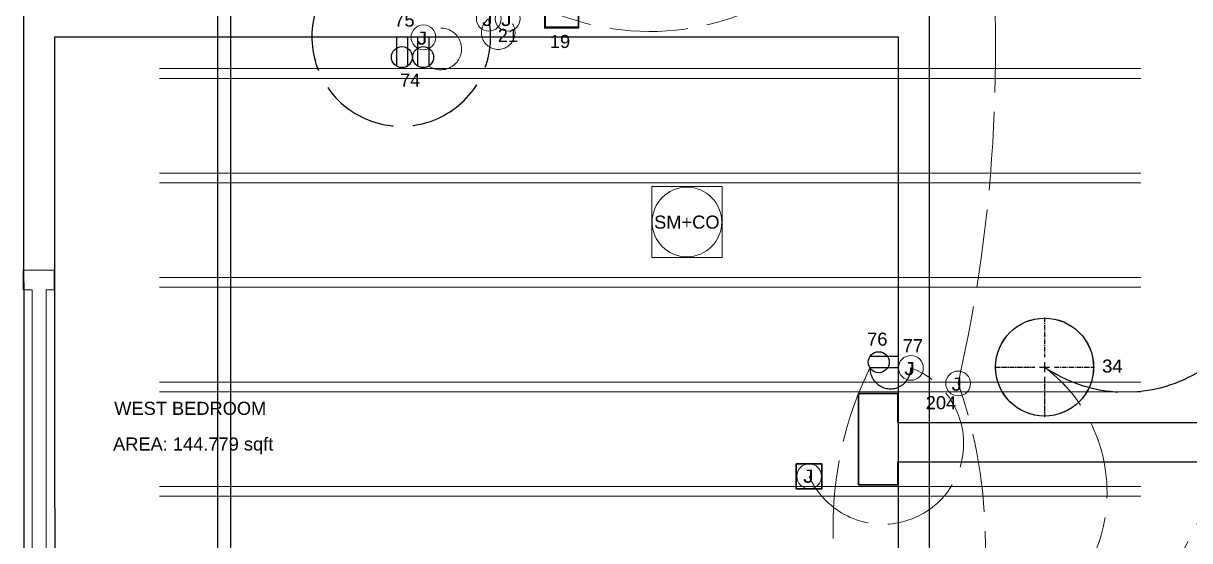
# Model space of a CAD drawing. Header units: inches. Extents: x 26 to 544, y -597 to 369.
# Drawn here: x 35.2 to 213.8, y -303.6 to -224.4 of the extents above; entities that cross this region are included whole.
import ezdxf

# ---------------------------------------------------------------- set-up
doc = ezdxf.new("R2010")
doc.units = ezdxf.units.IN
doc.header["$MEASUREMENT"] = 0
doc.linetypes.add('ACAD_ISO02W100', pattern=[15, 12, -3])
doc.linetypes.add('CENTER2', pattern=[1.125, 0.75, -0.125, 0.125, -0.125])
doc.layers.get('0').update_dxf_attribs({"color": 1, "lineweight": 9})
for name, color, linetype, lineweight in [('00-page-edge', 7, 'Continuous', 9), ('A201-Floorplan-2nd-floor', 7, 'Continuous', 9), ('A201-Text', 7, 'Continuous', 9), ('E201-Electrical-2nd-floor', 7, 'Continuous', 9), ('E301-Electrical-attic', 7, 'Continuous', 9), ('F101-Fire-and-CO-1st-floor', 7, 'Continuous', 9), ('L1-Ceiling-Joists', 7, 'Continuous', 9), ('M101-HVAC-1st-floor', 7, 'Continuous', 9), ('M103-Plumbing', 7, 'Continuous', 9)]:
    doc.layers.add(name, color=color, linetype=linetype, lineweight=lineweight)
doc.styles.add('Reg', font='Courier New.ttf', dxfattribs={"height": 1})
doc.styles.get("Standard").update_dxf_attribs({"font": 'Arial.ttf', "height": 2})

# ---------------------------------------------------------------- blocks, each defined once
blk = doc.blocks.new('L2-34')
at = {"layer": 'E301-Electrical-attic', "linetype": 'CENTER2', "lineweight": -3}
for p, q in [((0, 7.62), (0, 1.5)), ((-7.62, 0), (-1.5, 0)), ((1.5, 0), (7.62, 0)), ((0, -1.5), (0, -7.62))]:
    blk.add_line(p, q, dxfattribs=at)
at = {"layer": 'E301-Electrical-attic', "linetype": 'Continuous', "lineweight": -3}
for p, q in [((-0.75, 0), (0.75, 0)), ((0, 0.75), (0, -0.75))]:
    blk.add_line(p, q, dxfattribs=at)
at = {"layer": 'E301-Electrical-attic', "lineweight": -3}
blk.add_circle((0, 0), 7.5, dxfattribs=at)
blk = doc.blocks.new('L3-j-box-204')
at = {"layer": 'E301-Electrical-attic'}
blk.add_circle((0, 0), 1.9, dxfattribs=at)
at = {"layer": 'E301-Electrical-attic', "lineweight": 5, "style": 'Reg'}
blk.add_text('J', height=2, dxfattribs=at).set_placement((-1.25, -1.11))
blk = doc.blocks.new('L1-Ceiling-Smoke+CO-225')
at = {"layer": 'F101-Fire-and-CO-1st-floor', "lineweight": 5}
for p, q in [((-5.38, -5.42, -93), (-5.38, 5.42, -93)), ((-5.38, 5.42, -93), (5.38, 5.42, -93)), ((5.38, 5.42, -93), (5.38, -5.42, -93)), ((5.38, -5.42, -93), (-5.38, -5.42, -93))]:
    blk.add_line(p, q, dxfattribs=at)
blk.add_circle((0, 0, -93), 5.33, dxfattribs=at)
blk.add_text('SM+CO', height=2, dxfattribs=at).set_placement((-5.02, -1.01, -93))
blk = doc.blocks.new('L2-j-box-22')
at = {"layer": 'E201-Electrical-2nd-floor'}
blk.add_circle((0, -1.9), 1.9, dxfattribs=at)
at = {"layer": 'E201-Electrical-2nd-floor', "lineweight": 5, "style": 'Reg'}
blk.add_text('J', height=2, dxfattribs=at).set_placement((-1.25, -3.01))
blk = doc.blocks.new('L2-j-box-21')
at = {"layer": 'E201-Electrical-2nd-floor'}
blk.add_circle((0, -1.9), 1.9, dxfattribs=at)
at = {"layer": 'E201-Electrical-2nd-floor', "lineweight": 5, "style": 'Reg'}
blk.add_text('J', height=2, dxfattribs=at).set_placement((-1.25, -3.01))
blk = doc.blocks.new('L2-ceiling-led-34')
at = {"layer": 'E201-Electrical-2nd-floor', "linetype": 'CENTER2', "lineweight": -3}
for p, q in [((0, 7.62, -94.12), (0, 1.5, -94.12)), ((-7.62, 0, -94.12), (-1.5, 0, -94.12)), ((1.5, 0, -94.12), (7.62, 0, -94.12)), ((0, -1.5, -94.12), (0, -7.62, -94.12))]:
    blk.add_line(p, q, dxfattribs=at)
at = {"layer": 'E201-Electrical-2nd-floor', "linetype": 'Continuous', "lineweight": -3}
for p, q in [((-0.75, 0, -94.12), (0.75, 0, -94.12)), ((0, 0.75, -94.12), (0, -0.75, -94.12))]:
    blk.add_line(p, q, dxfattribs=at)
at = {"layer": 'E201-Electrical-2nd-floor', "lineweight": -3}
blk.add_circle((0, 0, -94.12), 7.5, dxfattribs=at)
blk = doc.blocks.new('L2-j-box-77')
at = {"layer": 'E201-Electrical-2nd-floor'}
blk.add_circle((1.9, 0, -8), 1.9, dxfattribs=at)
at = {"layer": 'E201-Electrical-2nd-floor', "lineweight": 5, "style": 'Reg'}
blk.add_text('J', height=2, dxfattribs=at).set_placement((0.65, -1.11, -8))
blk = doc.blocks.new('L2-duplex-76')
at = {"layer": 'E201-Electrical-2nd-floor', "lineweight": -3}
for p, q in [((0, 1.73, -17.88), (-4.39, 1.73, -17.88)), ((0, 0, -17.88), (-4.38, 0, -17.88))]:
    blk.add_line(p, q, dxfattribs=at)
blk.add_circle((-3.03, 0.87, -17.88), 1.61, dxfattribs=at)
blk = doc.blocks.new('L1-126')
at = {"layer": 'E201-Electrical-2nd-floor', "lineweight": 30}
for p, q in [((-1.98, -1.95), (-1.98, 1.9)), ((-1.98, 1.9), (0, 1.9)), ((0, 1.9), (1.93, 1.9)), ((1.93, 1.9), (1.93, -1.95)), ((1.93, -1.95), (-1.98, -1.95))]:
    blk.add_line(p, q, dxfattribs=at)
at = {"layer": 'E201-Electrical-2nd-floor'}
blk.add_circle((0, 0), 1.9, dxfattribs=at)
at = {"layer": 'E201-Electrical-2nd-floor', "lineweight": 5, "style": 'Reg'}
blk.add_text('J', height=2, dxfattribs=at).set_placement((-1.16, -0.99))
blk = doc.blocks.new('L2-west-bedroom-window')
at = {"layer": 'A201-Floorplan-2nd-floor'}
for p, q in [((-4.75, 70.4), (-0.02, 70.4)), ((-3.45, 67.4), (-4.75, 67.4)), ((-3.45, 67.4), (-3.45, 3)), ((-0.02, 67.4), (-1.3, 67.4)), ((-1.3, 67.4), (-1.3, 3)), ((-4.75, 3), (-3.45, 3)), ((-1.3, 3), (0, 3)), ((0, 3), (0, 0)), ((0, 0), (-4.75, 0))]:
    blk.add_line(p, q, dxfattribs=at)
at = {"layer": 'A201-Floorplan-2nd-floor', "lineweight": 30}
for p, q in [((-4.75, 70.4), (-4.75, 67.4)), ((-0.02, 70.4), (-0.02, 67.4)), ((-4.75, 3), (-4.75, 0))]:
    blk.add_line(p, q, dxfattribs=at)
blk = doc.blocks.new('new-2nd-floor-plan-with-electrical')
at = {"layer": 'A201-Floorplan-2nd-floor', "lineweight": -3}
blk.add_line((-0.0976, 441.811), (0, 0), dxfattribs=at)
blk.add_lwpolyline([(138.6728, 310.714), (4.7605, 310.714), (4.6769, 437.089), (316.5519, 437.089), (316.5519, 141.8978), (207.4894, 141.8978), (207.4894, 79.0502), (182.9894, 79.0502), (182.9894, 92.6043), (117.2394, 92.6043), (117.2394, 127.9375), (138.6728, 127.9375), (138.6728, 310.7193)], dxfattribs=at)
blk.add_lwpolyline([(4.651, 305.9693), (4.6987, 161.8437), (57.7706, 161.8437), (57.7706, 132.6875), (133.9228, 132.6875), (133.9228, 305.9693)], close=True, dxfattribs=at)
at = {"layer": 'E201-Electrical-2nd-floor', "lineweight": -3}
for p, q in [((57.0221, 305.9693), (57.0221, 301.5779)), ((58.7526, 305.9693), (58.7526, 301.5875)), ((60.2664, 305.9693), (60.2664, 301.5779)), ((61.9969, 305.9693), (61.9969, 301.5875))]:
    blk.add_line(p, q, dxfattribs=at)
for centre in [(57.8798, 302.9371), (61.1241, 302.9371)]:
    blk.add_circle(centre, 1.6072, dxfattribs=at)
at = {"layer": 'E201-Electrical-2nd-floor', "linetype": 'ACAD_ISO02W100', "lineweight": 5}
for centre, radius, start, end in [((63.2321, 317.8728), 162.9976, 258.783325, 46.924452), ((-12.236, 328.37), 214.9445, 317.193865, 29.655992), ((95.8657, 345.6953), 38.8371, 238.72644, 304.809171), ((63.8252, 304.1873), 3.1948, 234.762152, 146.09676), ((72.6242, 306.6904), 2.5727, 124.272515, 55.727485), ((141.8101, 236.2716), 24.0466, 286.48948, 52.952034), ((131.5377, 243.754), 12.3562, 203.897568, 69.720718), ((179.2625, 230.9887), 55.3663, 153.902535, 206.719982)]:
    blk.add_arc(centre, radius, start, end, dxfattribs=at)
at = {"layer": 'E201-Electrical-2nd-floor', "linetype": 'ACAD_ISO02W100', "lineweight": -3}
for centre, radius, start, end in [((57.7718, 306.0403), 13.6881, 151.835264, 11.701222), ((168.6673, 273.5588), 21.9186, 235.643802, 356.809811), ((132.6807, 255.283), 3.1403, 178.881572, 1.118428)]:
    blk.add_arc(centre, radius, start, end, dxfattribs=at)
at = {"lineweight": 5}
for name, p in [('L2-west-bedroom-window', (4.6861, 199.9044)), ('L1-126', (120.2408, 238.7485))]:
    blk.add_blockref(name, p, dxfattribs=at)
at = {"layer": 'A201-Floorplan-2nd-floor', "lineweight": 5}
for name, p in [('L2-j-box-22', (71.1754, 310.714)), ('L2-j-box-21', (74.073, 310.714))]:
    blk.add_blockref(name, p, dxfattribs=at)
at = {"layer": 'E201-Electrical-2nd-floor', "lineweight": 5}
for name, p in [('L2-j-box-77', (59.276, 305.9693, 8)), ('L2-ceiling-led-34', (156.2978, 255.464, 94.125)), ('L2-duplex-76', (133.9228, 255.3443, 17.875)), ('L2-j-box-77', (133.9228, 255.3443, 8))]:
    blk.add_blockref(name, p, dxfattribs=at)
at = {"layer": 'A201-Text', "lineweight": 5}
for s, p in [('WEST BEDROOM', (13.8192, 248.1485)), ('AREA: 144.779 sqft', (13.6435, 242.6852))]:
    blk.add_text(s, height=2, dxfattribs=at).set_placement(p)
at = {"layer": 'E201-Electrical-2nd-floor', "lineweight": 5}
for s, p in [('75', (56.7061, 307.6072)), ('21', (72.5564, 305.2548)), ('74', (57.5753, 298.4139)), ('76', (129.1249, 258.7419)), ('77', (134.5729, 257.7436)), ('34', (165.1285, 254.6259))]:
    blk.add_text(s, height=2, dxfattribs=at).set_placement(p)

msp = doc.modelspace()

# ---------------------------------------------------------------- linework, layer by layer
at = {"layer": 'E301-Electrical-attic', "linetype": 'ACAD_ISO02W100', "lineweight": 5}
for centre, radius, start, end in [((-46.11, -228.45), 230.17, 347.1762, 6.9655), ((177.08, -296.23), 24.05, 286.4895, 52.952), ((108.27, -304.06), 74.22, 340.6089, 19.296)]:
    msp.add_arc(centre, radius, start, end, dxfattribs=at)
at = {"layer": 'E301-Electrical-attic', "linetype": 'ACAD_ISO02W100', "lineweight": -3}
msp.add_arc((203.93, -258.94), 21.92, 235.6438, 356.8098, dxfattribs=at)
at = {"layer": 'L1-Ceiling-Joists', "lineweight": 5}
for p, q in [((56.04, -231.32), (206.32, -231.32)), ((56.04, -232.82), (206.32, -232.82)), ((56.04, -247.32), (206.32, -247.32)), ((56.04, -248.82), (206.32, -248.82)), ((56.04, -263.32), (206.32, -263.32)), ((56.04, -264.82), (206.32, -264.82)), ((56.04, -279.32), (206.32, -279.32)), ((56.04, -280.82), (206.32, -280.82)), ((56.04, -295.32), (206.32, -295.32)), ((56.04, -296.82), (206.32, -296.82))]:
    msp.add_line(p, q, dxfattribs=at)
at = {"layer": 'M101-HVAC-1st-floor', "lineweight": 30}
for p, q in [((163.09, -281.07), (163.09, -295.07)), ((169.09, -281.07), (163.09, -281.07)), ((169.09, -285.55), (169.09, -281.07)), ((169.09, -295.07), (169.09, -291.55)), ((163.09, -295.07), (169.09, -295.07))]:
    msp.add_line(p, q, dxfattribs=at)
at = {"layer": 'M101-HVAC-1st-floor', "lineweight": -3}
for p, q in [((247.45, -285.55), (169.09, -285.55)), ((169.09, -291.55), (247.45, -291.55))]:
    msp.add_line(p, q, dxfattribs=at)
at = {"layer": 'M103-Plumbing', "lineweight": -3}
msp.add_lwpolyline([(386.76, -69.73), (386.76, -66.7), (217.53, -66.7), (217.53, -112.67), (217.53, -152.31), (207.57, -158.82), (191.43, -160.69), (151.7, -160.69), (99.69, -160.69), (78.8, -160.69), (64.91, -182.79), (64.91, -205.43), (64.91, -359.34), (74.93, -385.55), (98.01, -393.63), (120.34, -401.45), (143.83, -401.45), (161.08, -408.11), (161.08, -441.32)], dxfattribs=at)
at = {"layer": 'M103-Plumbing', "linetype": 'Continuous', "lineweight": -3}
msp.add_lwpolyline([(367.52, -69.52), (219.53, -69.52), (219.53, -112.67), (219.53, -153.39), (208.27, -160.76), (191.55, -162.69), (151.7, -162.69), (99.69, -162.69), (79.91, -162.69), (66.91, -183.37), (66.91, -205.43), (66.91, -358.97), (76.46, -383.96), (98.67, -391.74), (120.68, -399.45), (144.2, -399.45), (163.08, -406.74), (163.08, -441.32)], dxfattribs=at)
at = {"layer": 'M103-Plumbing', "lineweight": -3}
msp.add_lwpolyline([(114.25, -221.84), (114.25, -221.97), (115, -221.97), (115, -225.13), (120.25, -225.1), (120.25, -221.97), (121, -221.97), (121, -221.84), (120.12, -221.84), (120.12, -224.97), (115.12, -225), (115.12, -221.84)], close=True, dxfattribs=at)

# ---------------------------------------------------------------- block references
at = {"lineweight": 5}
msp.add_blockref('new-2nd-floor-plan-with-electrical', (35.27, -532.5), dxfattribs=at)
at = {"layer": '00-page-edge', "lineweight": 5}
msp.add_blockref('L1-Ceiling-Smoke+CO-225', (136.79, -254.82, 93), dxfattribs=at)
at = {"layer": 'E301-Electrical-attic', "lineweight": 5}
msp.add_blockref('L2-34', (191.56, -277.04), dxfattribs=at)
at = {"layer": 'E301-Electrical-attic', "linetype": 'ACAD_ISO02W100', "lineweight": 5}
msp.add_blockref('L3-j-box-204', (178.32, -279.54), dxfattribs=at)

# ---------------------------------------------------------------- texts
at = {"layer": 'E301-Electrical-attic', "lineweight": 5}
for s, p in [('34', (200.37, -277.88)), ('204', (173.37, -283.49))]:
    msp.add_text(s, height=2, dxfattribs=at).set_placement(p)
at = {"layer": 'M103-Plumbing', "lineweight": 5}
msp.add_text('19', height=2, dxfattribs=at).set_placement((115.8, -228.17))

doc.saveas('drawing.dxf')
